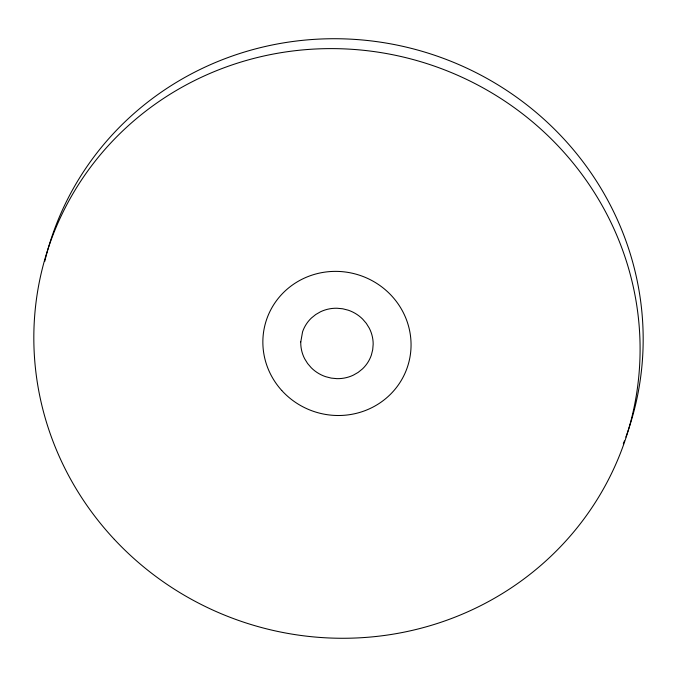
<?xml version="1.0" encoding="UTF-8"?>
<svg xmlns="http://www.w3.org/2000/svg" width="677" height="677" viewBox="0 0 677 677"><rect width="100%" height="100%" fill="white"/><g stroke="black" fill="none" stroke-linecap="round" stroke-linejoin="round"><path stroke-width="1.02" d="M44.741 261.449A304.015 293.928 17.3 0 1 424.911 52.146A304.015 293.928 17.3 0 1 625.861 437.08M624.422 440.93A304.015 293.928 17.3 0 1 623.305 443.799M300.783 341.919L300.749 342.672A36.313 35.111 17.3 0 0 304.65 358.742L307.612 363.515L311.285 367.789A36.313 35.111 17.3 0 0 325.679 376.691L331.197 378.096L336.858 378.655A36.313 35.111 17.3 0 0 353.309 375.168L358.158 372.384L362.491 368.889A36.313 35.111 17.3 0 0 371.368 355.061L372.705 349.713L373.171 344.212A36.313 35.111 17.3 0 0 369.27 328.15L366.316 323.369L362.635 319.095A36.313 35.111 17.3 0 0 348.249 310.193L342.723 308.788L337.061 308.238A36.313 35.111 17.3 0 0 320.61 311.725L315.761 314.509L311.428 318.004A36.313 35.111 17.3 0 0 302.56 331.832L300.783 341.919M114.328 539.357A304.015 293.928 17.3 0 0 626.445 436.293A304.015 293.928 17.3 0 0 270.106 54.676A304.015 293.928 17.3 0 0 114.328 539.357M281.759 390.485A74.318 71.847 17.3 0 0 407.368 367.213A74.318 71.847 17.3 0 0 321.753 272.636A74.318 71.847 17.3 0 0 281.759 390.485"/></g></svg>
